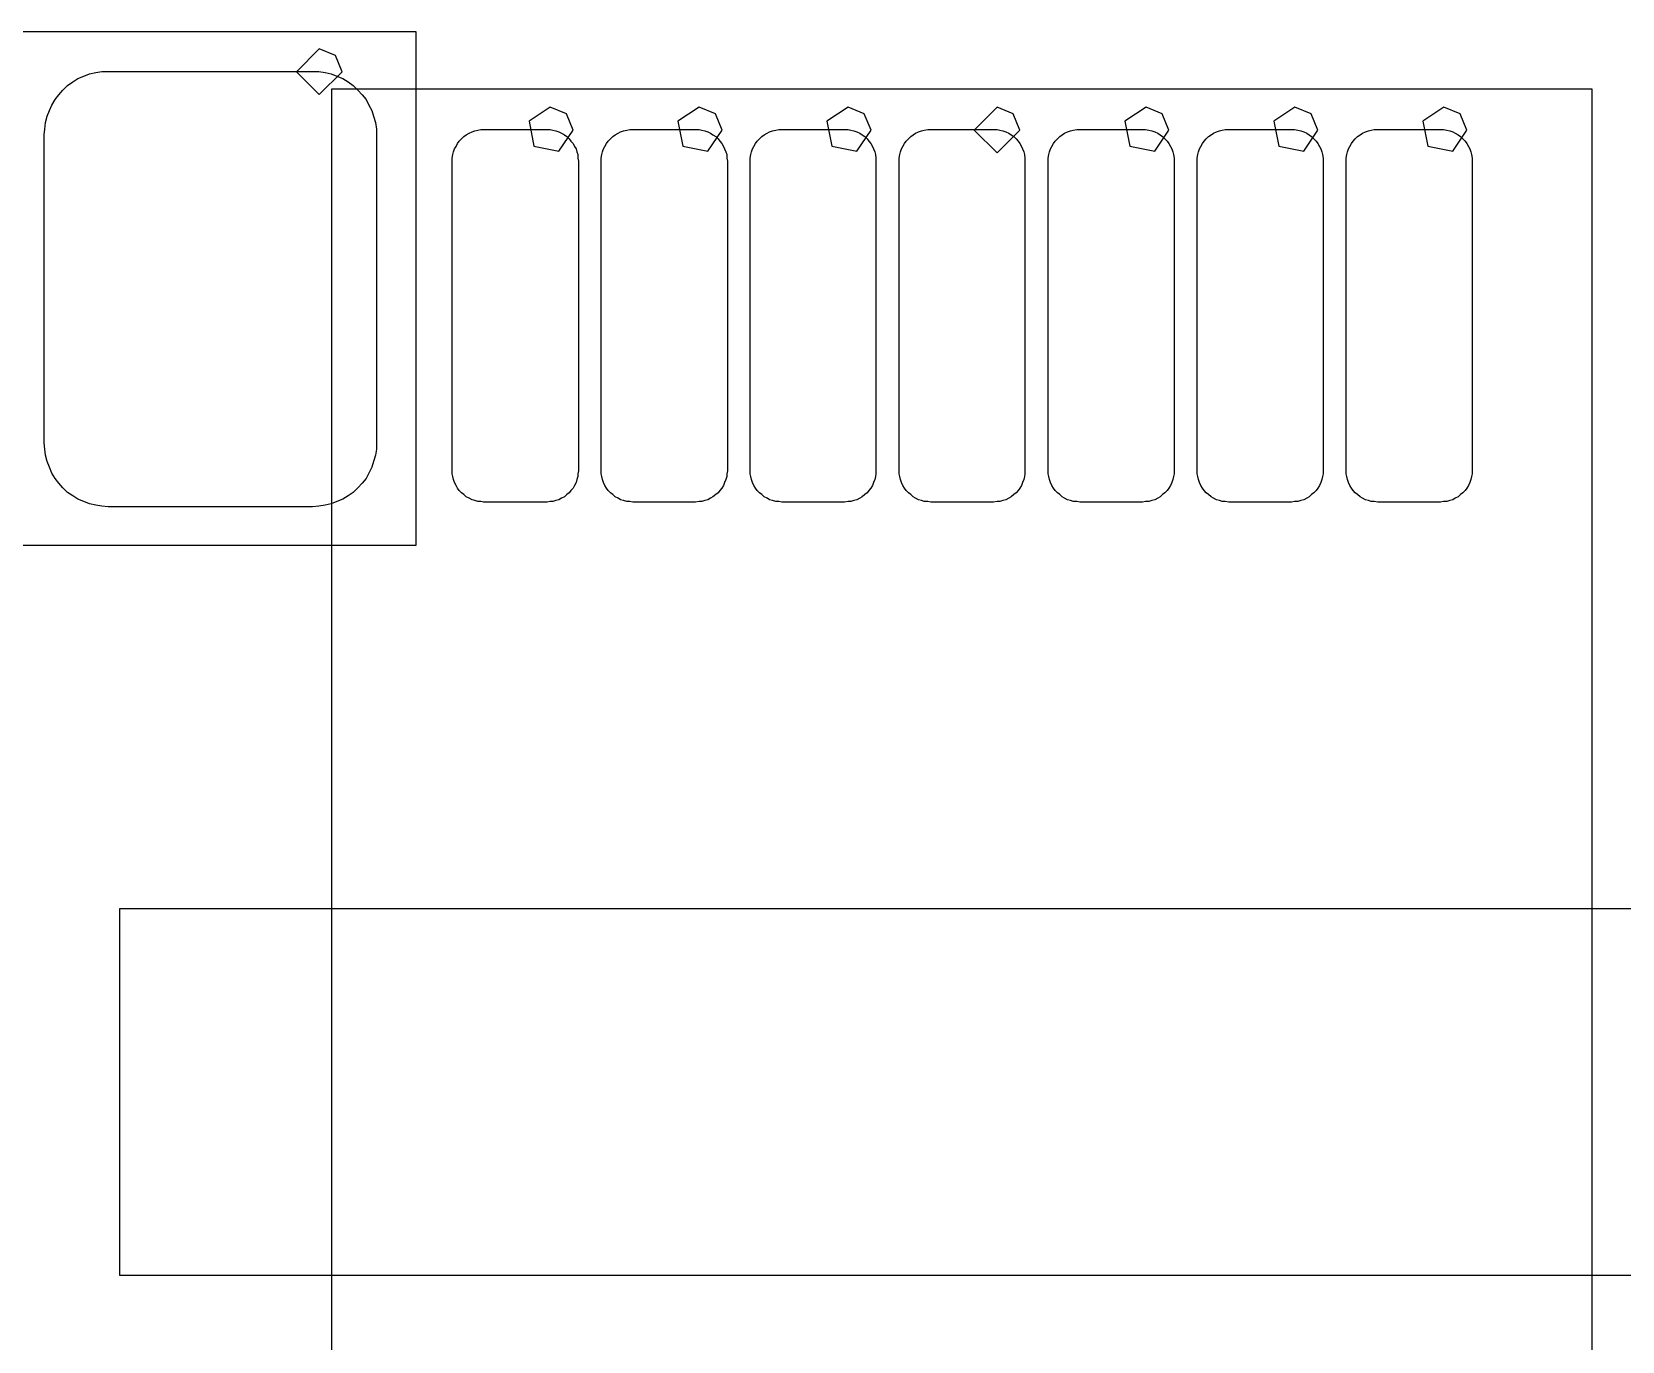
# Model space of a CAD drawing. Extents: x 114 to 258, y 8 to 198.
# Drawn here: x 227.39 to 234.33, y 175.85 to 181.56 of the extents above; entities that cross this region are included whole.
import ezdxf

# ---------------------------------------------------------------- set-up
doc = ezdxf.new("R2010")
doc.units = 0

msp = doc.modelspace()

# ---------------------------------------------------------------- linework, layer by layer
at = {"layer": 'Layer 1', "color": 7}
for points in [[(229.06736, 181.559), (224.1677, 181.559)], [(229.06736, 179.31872), (229.06736, 181.559)], [(228.644704, 181.48501), (228.544704, 181.38501), (228.644704, 181.28501), (228.744704, 181.38501), (228.715415, 181.455721), (228.644704, 181.48501), (228.644704, 181.48501)], [(227.5459, 181.32532), (227.56876, 181.34056)], [(227.56876, 181.34056), (227.59162, 181.3558)], [(227.59162, 181.3558), (227.61702, 181.36596)], [(227.61702, 181.36596), (227.64242, 181.37612)], [(227.64242, 181.37612), (227.67036, 181.3812)], [(227.67036, 181.3812), (227.69576, 181.38628)], [(227.69576, 181.38628), (227.7237, 181.38628)], [(227.7237, 181.38628), (228.61524, 181.38628)], [(228.61524, 181.38628), (228.64318, 181.38628)], [(228.64318, 181.38628), (228.67112, 181.3812)], [(228.67112, 181.3812), (228.69652, 181.37612)], [(228.69652, 181.37612), (228.72192, 181.36596)], [(228.72192, 181.36596), (228.74732, 181.3558)], [(228.74732, 181.3558), (228.77018, 181.34056)], [(228.77018, 181.34056), (228.79304, 181.32532)], [(227.49256, 181.26436), (227.5078, 181.28468)], [(227.5078, 181.28468), (227.52558, 181.305)], [(227.52558, 181.305), (227.5459, 181.32532)], [(228.69906, 181.31008), (234.19816, 181.31008)], [(228.69906, 173.6088), (228.69906, 181.31008)], [(228.79304, 181.32532), (228.81336, 181.305)], [(228.81336, 181.305), (228.83114, 181.28468)], [(228.83114, 181.28468), (228.84892, 181.26436)], [(234.19816, 181.31008), (234.19816, 173.6088)], [(227.457, 181.1907), (227.46716, 181.2161)], [(227.46716, 181.2161), (227.47732, 181.23896)], [(227.47732, 181.23896), (227.49256, 181.26436)], [(228.84892, 181.26436), (228.86162, 181.23896)], [(228.86162, 181.23896), (228.87432, 181.2161)], [(228.87432, 181.2161), (228.88194, 181.1907)], [(229.652322, 181.230502), (229.559934, 181.16877), (229.581611, 181.059791), (229.69059, 181.038114), (229.752322, 181.130502), (229.723033, 181.201213), (229.652322, 181.230502), (229.652322, 181.230502)], [(230.302308, 181.230502), (230.20992, 181.16877), (230.231597, 181.059791), (230.340576, 181.038114), (230.402308, 181.130502), (230.373019, 181.201213), (230.302308, 181.230502), (230.302308, 181.230502)], [(230.952294, 181.230502), (230.859906, 181.16877), (230.881583, 181.059791), (230.990562, 181.038114), (231.052294, 181.130502), (231.023005, 181.201213), (230.952294, 181.230502), (230.952294, 181.230502)], [(231.60228, 181.230502), (231.50228, 181.130502), (231.60228, 181.030502), (231.70228, 181.130502), (231.672991, 181.201213), (231.60228, 181.230502), (231.60228, 181.230502)], [(232.252266, 181.230502), (232.159878, 181.16877), (232.181555, 181.059791), (232.290534, 181.038114), (232.352266, 181.130502), (232.322977, 181.201213), (232.252266, 181.230502), (232.252266, 181.230502)], [(232.902252, 181.230502), (232.809864, 181.16877), (232.831541, 181.059791), (232.94052, 181.038114), (233.002252, 181.130502), (232.972963, 181.201213), (232.902252, 181.230502), (232.902252, 181.230502)], [(233.552238, 181.230502), (233.45985, 181.16877), (233.481527, 181.059791), (233.590506, 181.038114), (233.652238, 181.130502), (233.622949, 181.201213), (233.552238, 181.230502), (233.552238, 181.230502)], [(227.4443, 181.10942), (227.44684, 181.13482)], [(227.44684, 181.13482), (227.44938, 181.16276)], [(227.44938, 181.16276), (227.457, 181.1907)], [(228.88194, 181.1907), (228.88956, 181.16276)], [(228.88956, 181.16276), (228.89464, 181.13482)], [(228.89464, 181.13482), (228.89464, 181.10942)], [(229.3366, 181.12974), (229.3493, 181.13228)], [(229.3493, 181.13228), (229.362, 181.13228)], [(229.362, 181.13228), (229.63886, 181.13228)], [(229.63886, 181.13228), (229.65156, 181.13228)], [(229.65156, 181.13228), (229.66426, 181.12974)], [(229.98684, 181.12974), (229.99954, 181.13228)], [(229.99954, 181.13228), (230.01224, 181.13228)], [(230.01224, 181.13228), (230.28656, 181.13228)], [(230.28656, 181.13228), (230.3018, 181.13228)], [(230.3018, 181.13228), (230.3145, 181.12974)], [(230.63708, 181.12974), (230.64978, 181.13228)], [(230.64978, 181.13228), (230.66248, 181.13228)], [(230.66248, 181.13228), (230.9368, 181.13228)], [(230.9368, 181.13228), (230.95204, 181.13228)], [(230.95204, 181.13228), (230.96474, 181.12974)], [(231.28478, 181.12974), (231.30002, 181.13228)], [(231.30002, 181.13228), (231.31272, 181.13228)], [(231.31272, 181.13228), (231.58704, 181.13228)], [(231.58704, 181.13228), (231.60228, 181.13228)], [(231.60228, 181.13228), (231.61498, 181.12974)], [(231.93502, 181.12974), (231.95026, 181.13228)], [(231.95026, 181.13228), (231.96296, 181.13228)], [(231.96296, 181.13228), (232.23728, 181.13228)], [(232.23728, 181.13228), (232.24998, 181.13228)], [(232.24998, 181.13228), (232.26522, 181.12974)], [(232.58526, 181.12974), (232.59796, 181.13228)], [(232.59796, 181.13228), (232.6132, 181.13228)], [(232.6132, 181.13228), (232.88752, 181.13228)], [(232.88752, 181.13228), (232.90022, 181.13228)], [(232.90022, 181.13228), (232.91546, 181.12974)], [(233.2355, 181.12974), (233.2482, 181.13228)], [(233.2482, 181.13228), (233.26344, 181.13228)], [(233.26344, 181.13228), (233.53776, 181.13228)], [(233.53776, 181.13228), (233.55046, 181.13228)], [(233.55046, 181.13228), (233.5657, 181.12974)], [(227.4443, 179.76576), (227.4443, 181.10942)], [(228.89464, 181.10942), (228.89464, 179.76576)], [(229.24262, 181.05862), (229.2477, 181.07132)], [(229.2477, 181.07132), (229.25532, 181.08148)], [(229.25532, 181.08148), (229.26548, 181.09164)], [(229.26548, 181.09164), (229.27564, 181.1018)], [(229.27564, 181.1018), (229.2858, 181.10942)], [(229.2858, 181.10942), (229.2985, 181.11704)], [(229.2985, 181.11704), (229.3112, 181.12212)], [(229.3112, 181.12212), (229.3239, 181.1272)], [(229.3239, 181.1272), (229.3366, 181.12974)], [(229.66426, 181.12974), (229.67696, 181.1272)], [(229.67696, 181.1272), (229.68966, 181.12212)], [(229.68966, 181.12212), (229.70236, 181.11704)], [(229.70236, 181.11704), (229.71506, 181.10942)], [(229.71506, 181.10942), (229.72522, 181.1018)], [(229.72522, 181.1018), (229.73538, 181.09164)], [(229.73538, 181.09164), (229.743, 181.08148)], [(229.743, 181.08148), (229.75316, 181.07132)], [(229.75316, 181.07132), (229.75824, 181.05862)], [(229.89032, 181.05862), (229.89794, 181.07132)], [(229.89794, 181.07132), (229.90556, 181.08148)], [(229.90556, 181.08148), (229.91572, 181.09164)], [(229.91572, 181.09164), (229.92588, 181.1018)], [(229.92588, 181.1018), (229.93604, 181.10942)], [(229.93604, 181.10942), (229.94874, 181.11704)], [(229.94874, 181.11704), (229.9589, 181.12212)], [(229.9589, 181.12212), (229.9716, 181.1272)], [(229.9716, 181.1272), (229.98684, 181.12974)], [(230.3145, 181.12974), (230.3272, 181.1272)], [(230.3272, 181.1272), (230.3399, 181.12212)], [(230.3399, 181.12212), (230.3526, 181.11704)], [(230.3526, 181.11704), (230.36276, 181.10942)], [(230.36276, 181.10942), (230.37546, 181.1018)], [(230.37546, 181.1018), (230.38562, 181.09164)], [(230.38562, 181.09164), (230.39324, 181.08148)], [(230.39324, 181.08148), (230.40086, 181.07132)], [(230.40086, 181.07132), (230.40848, 181.05862)], [(230.54056, 181.05862), (230.54818, 181.07132)], [(230.54818, 181.07132), (230.5558, 181.08148)], [(230.5558, 181.08148), (230.56596, 181.09164)], [(230.56596, 181.09164), (230.57612, 181.1018)], [(230.57612, 181.1018), (230.58628, 181.10942)], [(230.58628, 181.10942), (230.59898, 181.11704)], [(230.59898, 181.11704), (230.60914, 181.12212)], [(230.60914, 181.12212), (230.62184, 181.1272)], [(230.62184, 181.1272), (230.63708, 181.12974)], [(230.96474, 181.12974), (230.97744, 181.1272)], [(230.97744, 181.1272), (230.99014, 181.12212)], [(230.99014, 181.12212), (231.00284, 181.11704)], [(231.00284, 181.11704), (231.013, 181.10942)], [(231.013, 181.10942), (231.0257, 181.1018)], [(231.0257, 181.1018), (231.03586, 181.09164)], [(231.03586, 181.09164), (231.04348, 181.08148)], [(231.04348, 181.08148), (231.0511, 181.07132)], [(231.0511, 181.07132), (231.05872, 181.05862)], [(231.1908, 181.05862), (231.19842, 181.07132)], [(231.19842, 181.07132), (231.20604, 181.08148)], [(231.20604, 181.08148), (231.2162, 181.09164)], [(231.2162, 181.09164), (231.22636, 181.1018)], [(231.22636, 181.1018), (231.23652, 181.10942)], [(231.23652, 181.10942), (231.24668, 181.11704)], [(231.24668, 181.11704), (231.25938, 181.12212)], [(231.25938, 181.12212), (231.27208, 181.1272)], [(231.27208, 181.1272), (231.28478, 181.12974)], [(231.61498, 181.12974), (231.62768, 181.1272)], [(231.62768, 181.1272), (231.64038, 181.12212)], [(231.64038, 181.12212), (231.65308, 181.11704)], [(231.65308, 181.11704), (231.66324, 181.10942)], [(231.66324, 181.10942), (231.67594, 181.1018)], [(231.67594, 181.1018), (231.6861, 181.09164)], [(231.6861, 181.09164), (231.69372, 181.08148)], [(231.69372, 181.08148), (231.70134, 181.07132)], [(231.70134, 181.07132), (231.70896, 181.05862)], [(231.84104, 181.05862), (231.84866, 181.07132)], [(231.84866, 181.07132), (231.85628, 181.08148)], [(231.85628, 181.08148), (231.86644, 181.09164)], [(231.86644, 181.09164), (231.8766, 181.1018)], [(231.8766, 181.1018), (231.88676, 181.10942)], [(231.88676, 181.10942), (231.89692, 181.11704)], [(231.89692, 181.11704), (231.90962, 181.12212)], [(231.90962, 181.12212), (231.92232, 181.1272)], [(231.92232, 181.1272), (231.93502, 181.12974)], [(232.26522, 181.12974), (232.27792, 181.1272)], [(232.27792, 181.1272), (232.29062, 181.12212)], [(232.29062, 181.12212), (232.30332, 181.11704)], [(232.30332, 181.11704), (232.31348, 181.10942)], [(232.31348, 181.10942), (232.32364, 181.1018)], [(232.32364, 181.1018), (232.3338, 181.09164)], [(232.3338, 181.09164), (232.34396, 181.08148)], [(232.34396, 181.08148), (232.35158, 181.07132)], [(232.35158, 181.07132), (232.3592, 181.05862)], [(232.49128, 181.05862), (232.4989, 181.07132)], [(232.4989, 181.07132), (232.50652, 181.08148)], [(232.50652, 181.08148), (232.51414, 181.09164)], [(232.51414, 181.09164), (232.5243, 181.1018)], [(232.5243, 181.1018), (232.537, 181.10942)], [(232.537, 181.10942), (232.54716, 181.11704)], [(232.54716, 181.11704), (232.55986, 181.12212)], [(232.55986, 181.12212), (232.57256, 181.1272)], [(232.57256, 181.1272), (232.58526, 181.12974)], [(232.91546, 181.12974), (232.92816, 181.1272)], [(232.92816, 181.1272), (232.94086, 181.12212)], [(232.94086, 181.12212), (232.95356, 181.11704)], [(232.95356, 181.11704), (232.96372, 181.10942)], [(232.96372, 181.10942), (232.97388, 181.1018)], [(232.97388, 181.1018), (232.98404, 181.09164)], [(232.98404, 181.09164), (232.9942, 181.08148)], [(232.9942, 181.08148), (233.00182, 181.07132)], [(233.00182, 181.07132), (233.00944, 181.05862)], [(233.14152, 181.05862), (233.14914, 181.07132)], [(233.14914, 181.07132), (233.15676, 181.08148)], [(233.15676, 181.08148), (233.16438, 181.09164)], [(233.16438, 181.09164), (233.17454, 181.1018)], [(233.17454, 181.1018), (233.18724, 181.10942)], [(233.18724, 181.10942), (233.1974, 181.11704)], [(233.1974, 181.11704), (233.2101, 181.12212)], [(233.2101, 181.12212), (233.2228, 181.1272)], [(233.2228, 181.1272), (233.2355, 181.12974)], [(233.5657, 181.12974), (233.5784, 181.1272)], [(233.5784, 181.1272), (233.5911, 181.12212)], [(233.5911, 181.12212), (233.60126, 181.11704)], [(233.60126, 181.11704), (233.61396, 181.10942)], [(233.61396, 181.10942), (233.62412, 181.1018)], [(233.62412, 181.1018), (233.63428, 181.09164)], [(233.63428, 181.09164), (233.64444, 181.08148)], [(233.64444, 181.08148), (233.65206, 181.07132)], [(233.65206, 181.07132), (233.65968, 181.05862)], [(229.22484, 181.00782), (229.22738, 181.02306)], [(229.22484, 180.99512), (229.22484, 181.00782)], [(229.22484, 179.64384), (229.22484, 180.99512)], [(229.22738, 181.02306), (229.22992, 181.03576)], [(229.22992, 181.03576), (229.235, 181.04846)], [(229.235, 181.04846), (229.24262, 181.05862)], [(229.75824, 181.05862), (229.76586, 181.04846)], [(229.76586, 181.04846), (229.7684, 181.03576)], [(229.7684, 181.03576), (229.77348, 181.02306)], [(229.77348, 181.02306), (229.77348, 181.00782)], [(229.77348, 181.00782), (229.77602, 180.99512)], [(229.77602, 180.99512), (229.77602, 179.64384)], [(229.87508, 181.00782), (229.87762, 181.02306)], [(229.87508, 180.99512), (229.87508, 181.00782)], [(229.87508, 179.64384), (229.87508, 180.99512)], [(229.87762, 181.02306), (229.88016, 181.03576)], [(229.88016, 181.03576), (229.88524, 181.04846)], [(229.88524, 181.04846), (229.89032, 181.05862)], [(230.40848, 181.05862), (230.41356, 181.04846)], [(230.41356, 181.04846), (230.41864, 181.03576)], [(230.41864, 181.03576), (230.42372, 181.02306)], [(230.42372, 181.02306), (230.42372, 181.00782)], [(230.42372, 181.00782), (230.42626, 180.99512)], [(230.42626, 180.99512), (230.42626, 179.64384)], [(230.52532, 181.00782), (230.52786, 181.02306)], [(230.52532, 180.99512), (230.52532, 181.00782)], [(230.52532, 179.64384), (230.52532, 180.99512)], [(230.52786, 181.02306), (230.5304, 181.03576)], [(230.5304, 181.03576), (230.53548, 181.04846)], [(230.53548, 181.04846), (230.54056, 181.05862)], [(231.05872, 181.05862), (231.0638, 181.04846)], [(231.0638, 181.04846), (231.06888, 181.03576)], [(231.06888, 181.03576), (231.07142, 181.02306)], [(231.07142, 181.02306), (231.07396, 181.00782)], [(231.07396, 181.00782), (231.07396, 180.99512)], [(231.07396, 180.99512), (231.07396, 179.64384)], [(231.17556, 181.00782), (231.1781, 181.02306)], [(231.17556, 180.99512), (231.17556, 181.00782)], [(231.17556, 179.64384), (231.17556, 180.99512)], [(231.1781, 181.02306), (231.18064, 181.03576)], [(231.18064, 181.03576), (231.18572, 181.04846)], [(231.18572, 181.04846), (231.1908, 181.05862)], [(231.70896, 181.05862), (231.71404, 181.04846)], [(231.71404, 181.04846), (231.71912, 181.03576)], [(231.71912, 181.03576), (231.72166, 181.02306)], [(231.72166, 181.02306), (231.7242, 181.00782)], [(231.7242, 181.00782), (231.7242, 180.99512)], [(231.7242, 180.99512), (231.7242, 179.64384)], [(231.8258, 181.00782), (231.82834, 181.02306)], [(231.8258, 180.99512), (231.8258, 181.00782)], [(231.8258, 179.64384), (231.8258, 180.99512)], [(231.82834, 181.02306), (231.83088, 181.03576)], [(231.83088, 181.03576), (231.83596, 181.04846)], [(231.83596, 181.04846), (231.84104, 181.05862)], [(232.3592, 181.05862), (232.36428, 181.04846)], [(232.36428, 181.04846), (232.36936, 181.03576)], [(232.36936, 181.03576), (232.3719, 181.02306)], [(232.3719, 181.02306), (232.37444, 181.00782)], [(232.37444, 181.00782), (232.37444, 180.99512)], [(232.37444, 180.99512), (232.37444, 179.64384)], [(232.47604, 181.00782), (232.47858, 181.02306)], [(232.47604, 180.99512), (232.47604, 181.00782)], [(232.47604, 179.64384), (232.47604, 180.99512)], [(232.47858, 181.02306), (232.48112, 181.03576)], [(232.48112, 181.03576), (232.4862, 181.04846)], [(232.4862, 181.04846), (232.49128, 181.05862)], [(233.00944, 181.05862), (233.01452, 181.04846)], [(233.01452, 181.04846), (233.0196, 181.03576)], [(233.0196, 181.03576), (233.02214, 181.02306)], [(233.02214, 181.02306), (233.02468, 181.00782)], [(233.02468, 181.00782), (233.02468, 180.99512)], [(233.02468, 180.99512), (233.02468, 179.64384)], [(233.12628, 181.00782), (233.12882, 181.02306)], [(233.12628, 180.99512), (233.12628, 181.00782)], [(233.12628, 179.64384), (233.12628, 180.99512)], [(233.12882, 181.02306), (233.13136, 181.03576)], [(233.13136, 181.03576), (233.13644, 181.04846)], [(233.13644, 181.04846), (233.14152, 181.05862)], [(233.65968, 181.05862), (233.66476, 181.04846)], [(233.66476, 181.04846), (233.66984, 181.03576)], [(233.66984, 181.03576), (233.67238, 181.02306)], [(233.67238, 181.02306), (233.67492, 181.00782)], [(233.67492, 181.00782), (233.67492, 180.99512)], [(233.67492, 180.99512), (233.67492, 179.64384)], [(227.44684, 179.73782), (227.4443, 179.76576)], [(228.89464, 179.76576), (228.89464, 179.73782)], [(227.44938, 179.71242), (227.44684, 179.73782)], [(227.457, 179.68448), (227.44938, 179.71242)], [(227.46716, 179.65908), (227.457, 179.68448)], [(228.88194, 179.68448), (228.87432, 179.65908)], [(228.88956, 179.71242), (228.88194, 179.68448)], [(228.89464, 179.73782), (228.88956, 179.71242)], [(227.47732, 179.63368), (227.46716, 179.65908)], [(227.49256, 179.61082), (227.47732, 179.63368)], [(227.5078, 179.5905), (227.49256, 179.61082)], [(228.84892, 179.61082), (228.83114, 179.5905)], [(228.86162, 179.63368), (228.84892, 179.61082)], [(228.87432, 179.65908), (228.86162, 179.63368)], [(229.22484, 179.63114), (229.22484, 179.64384)], [(229.22738, 179.61844), (229.22484, 179.63114)], [(229.22992, 179.60574), (229.22738, 179.61844)], [(229.235, 179.59304), (229.22992, 179.60574)], [(229.7684, 179.60574), (229.76586, 179.59304)], [(229.77348, 179.61844), (229.7684, 179.60574)], [(229.77602, 179.64384), (229.77348, 179.63114)], [(229.77348, 179.63114), (229.77348, 179.61844)], [(229.87508, 179.63114), (229.87508, 179.64384)], [(229.87762, 179.61844), (229.87508, 179.63114)], [(229.88016, 179.60574), (229.87762, 179.61844)], [(229.88524, 179.59304), (229.88016, 179.60574)], [(230.41864, 179.60574), (230.41356, 179.59304)], [(230.42372, 179.61844), (230.41864, 179.60574)], [(230.42626, 179.64384), (230.42372, 179.63114)], [(230.42372, 179.63114), (230.42372, 179.61844)], [(230.52532, 179.63114), (230.52532, 179.64384)], [(230.52786, 179.61844), (230.52532, 179.63114)], [(230.5304, 179.60574), (230.52786, 179.61844)], [(230.53548, 179.59304), (230.5304, 179.60574)], [(231.06888, 179.60574), (231.0638, 179.59304)], [(231.07142, 179.61844), (231.06888, 179.60574)], [(231.07396, 179.63114), (231.07142, 179.61844)], [(231.07396, 179.64384), (231.07396, 179.63114)], [(231.17556, 179.63114), (231.17556, 179.64384)], [(231.1781, 179.61844), (231.17556, 179.63114)], [(231.18064, 179.60574), (231.1781, 179.61844)], [(231.18572, 179.59304), (231.18064, 179.60574)], [(231.71912, 179.60574), (231.71404, 179.59304)], [(231.72166, 179.61844), (231.71912, 179.60574)], [(231.7242, 179.63114), (231.72166, 179.61844)], [(231.7242, 179.64384), (231.7242, 179.63114)], [(231.8258, 179.63114), (231.8258, 179.64384)], [(231.82834, 179.61844), (231.8258, 179.63114)], [(231.83088, 179.60574), (231.82834, 179.61844)], [(231.83596, 179.59304), (231.83088, 179.60574)], [(232.36936, 179.60574), (232.36428, 179.59304)], [(232.3719, 179.61844), (232.36936, 179.60574)], [(232.37444, 179.63114), (232.3719, 179.61844)], [(232.37444, 179.64384), (232.37444, 179.63114)], [(232.47604, 179.63114), (232.47604, 179.64384)], [(232.47858, 179.61844), (232.47604, 179.63114)], [(232.48112, 179.60574), (232.47858, 179.61844)], [(232.4862, 179.59304), (232.48112, 179.60574)], [(233.0196, 179.60574), (233.01452, 179.59304)], [(233.02214, 179.61844), (233.0196, 179.60574)], [(233.02468, 179.63114), (233.02214, 179.61844)], [(233.02468, 179.64384), (233.02468, 179.63114)], [(233.12628, 179.63114), (233.12628, 179.64384)], [(233.12882, 179.61844), (233.12628, 179.63114)], [(233.13136, 179.60574), (233.12882, 179.61844)], [(233.13644, 179.59304), (233.13136, 179.60574)], [(233.66984, 179.60574), (233.66476, 179.59304)], [(233.67238, 179.61844), (233.66984, 179.60574)], [(233.67492, 179.63114), (233.67238, 179.61844)], [(233.67492, 179.64384), (233.67492, 179.63114)], [(227.52558, 179.57018), (227.5078, 179.5905)], [(227.5459, 179.54986), (227.52558, 179.57018)], [(227.56876, 179.53462), (227.5459, 179.54986)], [(228.79304, 179.54986), (228.77018, 179.53462)], [(228.81336, 179.57018), (228.79304, 179.54986)], [(228.83114, 179.5905), (228.81336, 179.57018)], [(229.24262, 179.58034), (229.235, 179.59304)], [(229.2477, 179.56764), (229.24262, 179.58034)], [(229.25532, 179.55748), (229.2477, 179.56764)], [(229.26548, 179.54732), (229.25532, 179.55748)], [(229.27564, 179.5397), (229.26548, 179.54732)], [(229.2858, 179.52954), (229.27564, 179.5397)], [(229.72522, 179.5397), (229.71506, 179.52954)], [(229.73538, 179.54732), (229.72522, 179.5397)], [(229.743, 179.55748), (229.73538, 179.54732)], [(229.75316, 179.56764), (229.743, 179.55748)], [(229.75824, 179.58034), (229.75316, 179.56764)], [(229.76586, 179.59304), (229.75824, 179.58034)], [(229.89032, 179.58034), (229.88524, 179.59304)], [(229.89794, 179.56764), (229.89032, 179.58034)], [(229.90556, 179.55748), (229.89794, 179.56764)], [(229.91572, 179.54732), (229.90556, 179.55748)], [(229.92588, 179.5397), (229.91572, 179.54732)], [(229.93604, 179.52954), (229.92588, 179.5397)], [(230.37546, 179.5397), (230.36276, 179.52954)], [(230.38562, 179.54732), (230.37546, 179.5397)], [(230.39324, 179.55748), (230.38562, 179.54732)], [(230.40086, 179.56764), (230.39324, 179.55748)], [(230.40848, 179.58034), (230.40086, 179.56764)], [(230.41356, 179.59304), (230.40848, 179.58034)], [(230.54056, 179.58034), (230.53548, 179.59304)], [(230.54818, 179.56764), (230.54056, 179.58034)], [(230.5558, 179.55748), (230.54818, 179.56764)], [(230.56596, 179.54732), (230.5558, 179.55748)], [(230.57612, 179.5397), (230.56596, 179.54732)], [(230.58628, 179.52954), (230.57612, 179.5397)], [(231.0257, 179.5397), (231.013, 179.52954)], [(231.03586, 179.54732), (231.0257, 179.5397)], [(231.04348, 179.55748), (231.03586, 179.54732)], [(231.0511, 179.56764), (231.04348, 179.55748)], [(231.05872, 179.58034), (231.0511, 179.56764)], [(231.0638, 179.59304), (231.05872, 179.58034)], [(231.1908, 179.58034), (231.18572, 179.59304)], [(231.19842, 179.56764), (231.1908, 179.58034)], [(231.20604, 179.55748), (231.19842, 179.56764)], [(231.2162, 179.54732), (231.20604, 179.55748)], [(231.22636, 179.5397), (231.2162, 179.54732)], [(231.23652, 179.52954), (231.22636, 179.5397)], [(231.67594, 179.5397), (231.66324, 179.52954)], [(231.6861, 179.54732), (231.67594, 179.5397)], [(231.69372, 179.55748), (231.6861, 179.54732)], [(231.70134, 179.56764), (231.69372, 179.55748)], [(231.70896, 179.58034), (231.70134, 179.56764)], [(231.71404, 179.59304), (231.70896, 179.58034)], [(231.84104, 179.58034), (231.83596, 179.59304)], [(231.84866, 179.56764), (231.84104, 179.58034)], [(231.85628, 179.55748), (231.84866, 179.56764)], [(231.86644, 179.54732), (231.85628, 179.55748)], [(231.8766, 179.5397), (231.86644, 179.54732)], [(231.88676, 179.52954), (231.8766, 179.5397)], [(232.32364, 179.5397), (232.31348, 179.52954)], [(232.3338, 179.54732), (232.32364, 179.5397)], [(232.34396, 179.55748), (232.3338, 179.54732)], [(232.35158, 179.56764), (232.34396, 179.55748)], [(232.3592, 179.58034), (232.35158, 179.56764)], [(232.36428, 179.59304), (232.3592, 179.58034)], [(232.49128, 179.58034), (232.4862, 179.59304)], [(232.4989, 179.56764), (232.49128, 179.58034)], [(232.50652, 179.55748), (232.4989, 179.56764)], [(232.51414, 179.54732), (232.50652, 179.55748)], [(232.5243, 179.5397), (232.51414, 179.54732)], [(232.537, 179.52954), (232.5243, 179.5397)], [(232.97388, 179.5397), (232.96372, 179.52954)], [(232.98404, 179.54732), (232.97388, 179.5397)], [(232.9942, 179.55748), (232.98404, 179.54732)], [(233.00182, 179.56764), (232.9942, 179.55748)], [(233.00944, 179.58034), (233.00182, 179.56764)], [(233.01452, 179.59304), (233.00944, 179.58034)], [(233.14152, 179.58034), (233.13644, 179.59304)], [(233.14914, 179.56764), (233.14152, 179.58034)], [(233.15676, 179.55748), (233.14914, 179.56764)], [(233.16438, 179.54732), (233.15676, 179.55748)], [(233.17454, 179.5397), (233.16438, 179.54732)], [(233.18724, 179.52954), (233.17454, 179.5397)], [(233.62412, 179.5397), (233.61396, 179.52954)], [(233.63428, 179.54732), (233.62412, 179.5397)], [(233.64444, 179.55748), (233.63428, 179.54732)], [(233.65206, 179.56764), (233.64444, 179.55748)], [(233.65968, 179.58034), (233.65206, 179.56764)], [(233.66476, 179.59304), (233.65968, 179.58034)], [(227.59162, 179.51938), (227.56876, 179.53462)], [(227.61702, 179.50922), (227.59162, 179.51938)], [(227.64242, 179.49906), (227.61702, 179.50922)], [(227.67036, 179.49398), (227.64242, 179.49906)], [(227.69576, 179.4889), (227.67036, 179.49398)], [(227.7237, 179.48636), (227.69576, 179.4889)], [(228.61524, 179.48636), (227.7237, 179.48636)], [(228.64318, 179.4889), (228.61524, 179.48636)], [(228.67112, 179.49398), (228.64318, 179.4889)], [(228.69652, 179.49906), (228.67112, 179.49398)], [(228.72192, 179.50922), (228.69652, 179.49906)], [(228.74732, 179.51938), (228.72192, 179.50922)], [(228.77018, 179.53462), (228.74732, 179.51938)], [(229.2985, 179.52446), (229.2858, 179.52954)], [(229.3112, 179.51684), (229.2985, 179.52446)], [(229.3239, 179.5143), (229.3112, 179.51684)], [(229.3366, 179.50922), (229.3239, 179.5143)], [(229.3493, 179.50922), (229.3366, 179.50922)], [(229.362, 179.50668), (229.3493, 179.50922)], [(229.63886, 179.50668), (229.362, 179.50668)], [(229.65156, 179.50922), (229.63886, 179.50668)], [(229.66426, 179.50922), (229.65156, 179.50922)], [(229.67696, 179.5143), (229.66426, 179.50922)], [(229.68966, 179.51684), (229.67696, 179.5143)], [(229.70236, 179.52446), (229.68966, 179.51684)], [(229.71506, 179.52954), (229.70236, 179.52446)], [(229.94874, 179.52446), (229.93604, 179.52954)], [(229.9589, 179.51684), (229.94874, 179.52446)], [(229.9716, 179.5143), (229.9589, 179.51684)], [(229.98684, 179.50922), (229.9716, 179.5143)], [(229.99954, 179.50922), (229.98684, 179.50922)], [(230.01224, 179.50668), (229.99954, 179.50922)], [(230.28656, 179.50668), (230.01224, 179.50668)], [(230.3018, 179.50922), (230.28656, 179.50668)], [(230.3145, 179.50922), (230.3018, 179.50922)], [(230.3272, 179.5143), (230.3145, 179.50922)], [(230.3399, 179.51684), (230.3272, 179.5143)], [(230.3526, 179.52446), (230.3399, 179.51684)], [(230.36276, 179.52954), (230.3526, 179.52446)], [(230.59898, 179.52446), (230.58628, 179.52954)], [(230.60914, 179.51684), (230.59898, 179.52446)], [(230.62184, 179.5143), (230.60914, 179.51684)], [(230.63708, 179.50922), (230.62184, 179.5143)], [(230.64978, 179.50922), (230.63708, 179.50922)], [(230.66248, 179.50668), (230.64978, 179.50922)], [(230.9368, 179.50668), (230.66248, 179.50668)], [(230.95204, 179.50922), (230.9368, 179.50668)], [(230.96474, 179.50922), (230.95204, 179.50922)], [(230.97744, 179.5143), (230.96474, 179.50922)], [(230.99014, 179.51684), (230.97744, 179.5143)], [(231.00284, 179.52446), (230.99014, 179.51684)], [(231.013, 179.52954), (231.00284, 179.52446)], [(231.24668, 179.52446), (231.23652, 179.52954)], [(231.25938, 179.51684), (231.24668, 179.52446)], [(231.27208, 179.5143), (231.25938, 179.51684)], [(231.28478, 179.50922), (231.27208, 179.5143)], [(231.30002, 179.50922), (231.28478, 179.50922)], [(231.31272, 179.50668), (231.30002, 179.50922)], [(231.58704, 179.50668), (231.31272, 179.50668)], [(231.60228, 179.50922), (231.58704, 179.50668)], [(231.61498, 179.50922), (231.60228, 179.50922)], [(231.62768, 179.5143), (231.61498, 179.50922)], [(231.64038, 179.51684), (231.62768, 179.5143)], [(231.65308, 179.52446), (231.64038, 179.51684)], [(231.66324, 179.52954), (231.65308, 179.52446)], [(231.89692, 179.52446), (231.88676, 179.52954)], [(231.90962, 179.51684), (231.89692, 179.52446)], [(231.92232, 179.5143), (231.90962, 179.51684)], [(231.93502, 179.50922), (231.92232, 179.5143)], [(231.95026, 179.50922), (231.93502, 179.50922)], [(231.96296, 179.50668), (231.95026, 179.50922)], [(232.23728, 179.50668), (231.96296, 179.50668)], [(232.24998, 179.50922), (232.23728, 179.50668)], [(232.26522, 179.50922), (232.24998, 179.50922)], [(232.27792, 179.5143), (232.26522, 179.50922)], [(232.29062, 179.51684), (232.27792, 179.5143)], [(232.30332, 179.52446), (232.29062, 179.51684)], [(232.31348, 179.52954), (232.30332, 179.52446)], [(232.54716, 179.52446), (232.537, 179.52954)], [(232.55986, 179.51684), (232.54716, 179.52446)], [(232.57256, 179.5143), (232.55986, 179.51684)], [(232.58526, 179.50922), (232.57256, 179.5143)], [(232.59796, 179.50922), (232.58526, 179.50922)], [(232.6132, 179.50668), (232.59796, 179.50922)], [(232.88752, 179.50668), (232.6132, 179.50668)], [(232.90022, 179.50922), (232.88752, 179.50668)], [(232.91546, 179.50922), (232.90022, 179.50922)], [(232.92816, 179.5143), (232.91546, 179.50922)], [(232.94086, 179.51684), (232.92816, 179.5143)], [(232.95356, 179.52446), (232.94086, 179.51684)], [(232.96372, 179.52954), (232.95356, 179.52446)], [(233.1974, 179.52446), (233.18724, 179.52954)], [(233.2101, 179.51684), (233.1974, 179.52446)], [(233.2228, 179.5143), (233.2101, 179.51684)], [(233.2355, 179.50922), (233.2228, 179.5143)], [(233.2482, 179.50922), (233.2355, 179.50922)], [(233.26344, 179.50668), (233.2482, 179.50922)], [(233.53776, 179.50668), (233.26344, 179.50668)], [(233.55046, 179.50922), (233.53776, 179.50668)], [(233.5657, 179.50922), (233.55046, 179.50922)], [(233.5784, 179.5143), (233.5657, 179.50922)], [(233.5911, 179.51684), (233.5784, 179.5143)], [(233.60126, 179.52446), (233.5911, 179.51684)], [(233.61396, 179.52954), (233.60126, 179.52446)], [(224.1677, 179.31872), (229.06736, 179.31872)], [(227.7745, 177.73376), (236.474, 177.73376)], [(227.7745, 176.13356), (227.7745, 177.73376)], [(236.474, 176.13356), (227.7745, 176.13356)]]:
    msp.add_lwpolyline(points, dxfattribs=at)

doc.saveas('drawing.dxf')
